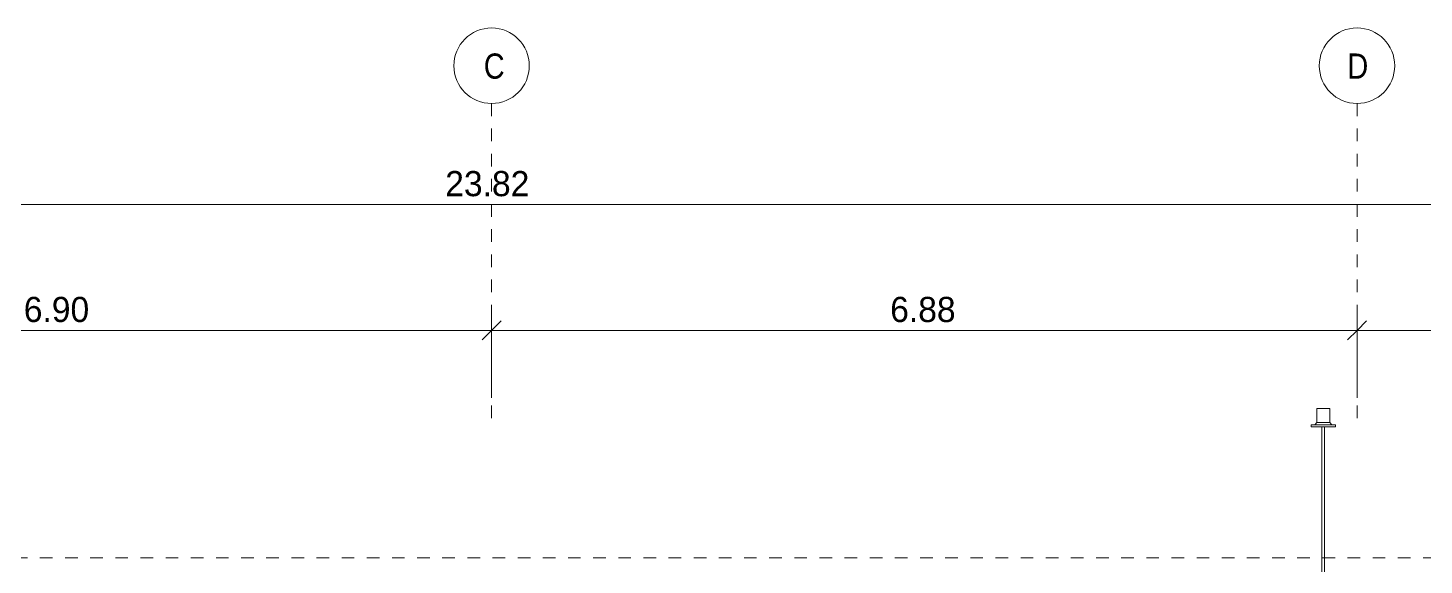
# Model space of a CAD drawing. Header units: metres. Extents: x -3 to 141, y -7 to 15.
# Drawn here: x 29.59 to 40.7, y 11.06 to 15.33 of the extents above; entities that cross this region are included whole.
import ezdxf

# ---------------------------------------------------------------- set-up
doc = ezdxf.new("R2010")
doc.units = ezdxf.units.M
doc.linetypes.add('Centre', pattern=[0.03175, 0.00635, -0.00475, 0.0159, -0.00475])
doc.linetypes.add('Grid Line', pattern=[0.022225, 0.0127, -0.003175, 0.003175, -0.003175])
for name, color, linetype, lineweight in [('A-ANNO-DIMS', 7, 'Continuous', 9), ('A-ANNO-DIMS-100', 7, 'Continuous', 9), ('A-FLOR-LEVL', 7, 'Continuous', 9), ('A-GENM', 7, 'Continuous', 9), ('S-GRID', 7, 'Continuous', 9), ('S-GRID-IDEN', 7, 'Continuous', 9)]:
    doc.layers.add(name, color=color, linetype=linetype, lineweight=lineweight)
doc.styles.add('Century Gothic_1', font='GOTHIC.TTF', dxfattribs={"height": 0.2})
doc.styles.add('Saira Condensed', font='SairaCondensed-Regular.ttf', dxfattribs={"height": 0.2})
doc.dimstyles.new('FCA_N_Cotas_E100', dxfattribs={"dimscale": 0.3048, "dimtxt": 0.208834, "dimasz": 0.492126, "dimexe": 0.656168, "dimexo": 0.656168, "dimgap": 0.032808, "dimtad": 1, "dimrnd": 0.01, "dimzin": 0, "dimdsep": 46, "dimtxsty": 'Century Gothic_1', "dimblk1": 'OBLIQUE', "dimblk2": 'OBLIQUE', "dimsah": 1, "dimcen": 0.09, "dimdle": 0.656168, "dimazin": 2, "dimtfac": 1, "dimtdec": 4, "dimtix": 1, "dimtmove": 0, "dimatfit": 3, "dimfxl": 1, "dimtvp": 1, "dimtolj": 1, "dimtzin": 0, "dimarcsym": 2})

# ---------------------------------------------------------------- blocks, each defined once
blk = doc.blocks.new('M_Escalera acceso cubierta - M_Escalera acceso cubierta-2778226-Sección 02')
at = {"layer": 'A-GENM', "color": 8, "true_color": 0x808080}
for p, q in [((12.58, 12.307), (12.58, 12.196)), ((12.58, 12.307), (12.631, 12.307)), ((12.631, 12.307), (12.682, 12.307)), ((12.682, 12.196), (12.682, 12.307)), ((12.535, 12.179), (12.535, 12.162)), ((12.535, 12.179), (12.631, 12.179)), ((12.631, 12.162), (12.535, 12.162)), ((12.58, 12.196), (12.564, 12.179)), ((12.58, 12.196), (12.631, 12.196)), ((12.62, 12.162), (12.62, 10.931)), ((12.631, 12.196), (12.682, 12.196)), ((12.631, 12.179), (12.728, 12.179)), ((12.728, 12.162), (12.631, 12.162)), ((12.64, 10.926), (12.64, 12.162)), ((12.699, 12.179), (12.682, 12.196)), ((12.728, 12.162), (12.728, 12.179))]:
    blk.add_line(p, q, dxfattribs=at)
blk = doc.blocks.new('Grid - 3mm-1144979-Sección 02')
at = {"layer": 'S-GRID-IDEN', "color": 253, "true_color": 0xaaaaaa}
blk.add_circle((-5.916, 15.032), 0.3, dxfattribs=at)
blk = doc.blocks.new('DIMBLOCK1-Sección 02')
at = {"layer": 'A-ANNO-DIMS-100'}
for p, q in [((40.164, 12.929), (40.164, 13.129)), ((45.174, 12.929), (45.174, 13.129)), ((45.374, 12.929), (40.164, 12.929)), ((40.164, 12.929), (40.164, 12.392)), ((45.174, 12.929), (45.174, 12.392))]:
    blk.add_line(p, q, dxfattribs=at)
at = {"layer": 'A-ANNO-DIMS-100', "lineweight": 35}
for p, q in [((40.164, 12.929), (40.239, 13.004)), ((45.174, 12.929), (45.249, 13.004)), ((40.164, 12.929), (40.089, 12.854)), ((45.174, 12.929), (45.099, 12.854))]:
    blk.add_line(p, q, dxfattribs=at)
at = {"layer": 'A-ANNO-DIMS-100', "color": 0, "insert": (42.397, 13.195), "char_height": 0.2, "width": 0.65236, "attachment_point": 1, "line_spacing_factor": 0.984502, "style": 'Century Gothic_1'}
blk.add_mtext('5.01', dxfattribs=at)
blk = doc.blocks.new('_Oblique')
at = {"color": 0, "linetype": 'ByBlock', "lineweight": -2}
blk.add_line((-0.5, -0.5), (0.5, 0.5), dxfattribs=at)
blk = doc.blocks.new('DIMBLOCK2-Sección 02')
at = {"layer": 'A-ANNO-DIMS-100'}
for p, q in [((33.281, 12.929), (33.281, 13.129)), ((40.164, 12.929), (40.164, 13.129)), ((40.164, 12.929), (33.281, 12.929)), ((33.281, 12.929), (33.281, 12.392)), ((40.164, 12.929), (40.164, 12.392))]:
    blk.add_line(p, q, dxfattribs=at)
at = {"layer": 'A-ANNO-DIMS-100', "lineweight": 35}
for p, q in [((33.281, 12.929), (33.356, 13.004)), ((40.164, 12.929), (40.239, 13.004)), ((33.281, 12.929), (33.206, 12.854)), ((40.164, 12.929), (40.089, 12.854))]:
    blk.add_line(p, q, dxfattribs=at)
at = {"layer": 'A-ANNO-DIMS-100', "color": 0, "insert": (36.451, 13.195), "char_height": 0.2, "width": 0.65236, "attachment_point": 1, "line_spacing_factor": 0.984502, "style": 'Century Gothic_1'}
blk.add_mtext('6.88', dxfattribs=at)
blk = doc.blocks.new('DIMBLOCK3-Sección 02')
at = {"layer": 'A-ANNO-DIMS-100'}
for p, q in [((26.383, 12.929), (26.383, 13.129)), ((33.281, 12.929), (33.281, 13.129)), ((33.281, 12.929), (26.383, 12.929)), ((26.383, 12.929), (26.383, 12.392)), ((33.281, 12.929), (33.281, 12.392))]:
    blk.add_line(p, q, dxfattribs=at)
at = {"layer": 'A-ANNO-DIMS-100', "lineweight": 35}
for p, q in [((26.383, 12.929), (26.458, 13.004)), ((33.281, 12.929), (33.356, 13.004)), ((26.383, 12.929), (26.308, 12.854)), ((33.281, 12.929), (33.206, 12.854))]:
    blk.add_line(p, q, dxfattribs=at)
at = {"layer": 'A-ANNO-DIMS-100', "color": 0, "insert": (29.56, 13.195), "char_height": 0.2, "width": 0.65236, "attachment_point": 1, "line_spacing_factor": 0.984502, "style": 'Century Gothic_1'}
blk.add_mtext('6.90', dxfattribs=at)
blk = doc.blocks.new('DIMBLOCK5-Sección 02')
at = {"layer": 'A-ANNO-DIMS-100'}
for p, q in [((21.35, 13.929), (21.35, 14.129)), ((45.174, 13.929), (45.174, 14.129)), ((21.15, 13.929), (45.374, 13.929)), ((21.35, 13.929), (21.35, 12.392)), ((45.174, 13.929), (45.174, 12.392))]:
    blk.add_line(p, q, dxfattribs=at)
at = {"layer": 'A-ANNO-DIMS-100', "lineweight": 35}
for p, q in [((21.35, 13.929), (21.425, 14.004)), ((45.174, 13.929), (45.249, 14.004)), ((21.35, 13.929), (21.275, 13.854)), ((45.174, 13.929), (45.099, 13.854))]:
    blk.add_line(p, q, dxfattribs=at)
at = {"layer": 'A-ANNO-DIMS-100', "color": 0, "insert": (32.912, 14.195), "char_height": 0.2, "width": 0.83931, "attachment_point": 1, "line_spacing_factor": 0.984502, "style": 'Century Gothic_1'}
blk.add_mtext('23.82', dxfattribs=at)

msp = doc.modelspace()

# ---------------------------------------------------------------- linework, layer by layer
at = {"layer": 'A-FLOR-LEVL', "color": 253, "linetype": 'Centre', "true_color": 0xaaaaaa}
msp.add_line((18.489, 11.121), (49.375, 11.121), dxfattribs=at)
at = {"layer": 'S-GRID', "color": 254, "linetype": 'Grid Line', "true_color": 0xd4d4d4}
for p, q in [((33.281, 12.232), (33.281, 14.732)), ((40.164, 12.232), (40.164, 14.732))]:
    msp.add_line(p, q, dxfattribs=at)

# ---------------------------------------------------------------- block references
at = {"layer": 'A-GENM', "color": 8, "true_color": 0x808080}
msp.add_blockref('M_Escalera acceso cubierta - M_Escalera acceso cubierta-2778226-Sección 02', (27.265, 0), dxfattribs=at)
at = {"layer": 'S-GRID-IDEN', "color": 253, "true_color": 0xaaaaaa}
for p in [(39.197, 0), (46.08, 0)]:
    msp.add_blockref('Grid - 3mm-1144979-Sección 02', p, dxfattribs=at)

# ---------------------------------------------------------------- texts
at = {"layer": 'S-GRID-IDEN', "color": 253, "true_color": 0xaaaaaa, "char_height": 0.2, "attachment_point": 1, "style": 'Saira Condensed'}
for s, insert, width in [('C', (33.219, 15.129), 0.1443), ('D', (40.088, 15.129), 0.17637)]:
    msp.add_mtext(s, dxfattribs=dict(at, insert=insert, width=width))

# ---------------------------------------------------------------- dimensions: what is measured, and where the dimension line sits
at = {"layer": 'A-ANNO-DIMS'}
for base, p1, p2, override, picture, middle in [((45.174, 13.929), (21.35, 12.192), (45.174, 12.192), {"dimpost": '<>', "dimfxl": 23.823665}, 'DIMBLOCK5-Sección 02', (33.262, 14.044)), ((26.383, 12.929), (33.281, 12.192), (26.383, 12.192), {"dimpost": '<>', "dimfxl": 6.898516}, 'DIMBLOCK3-Sección 02', (29.832, 13.044)), ((33.281, 12.929), (40.164, 12.192), (33.281, 12.192), {"dimpost": '<>', "dimfxl": 6.882891}, 'DIMBLOCK2-Sección 02', (36.723, 13.044)), ((40.164, 12.929), (45.174, 12.192), (40.164, 12.192), {"dimpost": '<>', "dimfxl": 5.009375}, 'DIMBLOCK1-Sección 02', (42.669, 13.044))]:
    dim = msp.add_linear_dim(base=base, p1=p1, p2=p2, dimstyle='FCA_N_Cotas_E100', override=override, dxfattribs=at)
    dim.commit()
    dim.dimension.update_dxf_attribs({"geometry": picture, "text_midpoint": middle})

doc.saveas('drawing.dxf')
